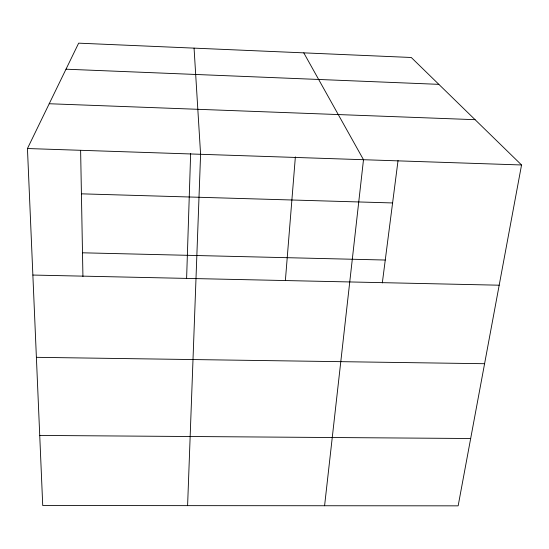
<?xml version="1.0" encoding="UTF-8"?>
<svg xmlns="http://www.w3.org/2000/svg" width="549" height="549" viewBox="0 0 549 549"><rect width="100%" height="100%" fill="white"/><g stroke="black" fill="none" stroke-linecap="round" stroke-linejoin="round"><path stroke-width="0.82" d="M186.612 278.288L190.654 153.397M187.6 505.643L200.591 154.29L194.065 48.134M285.384 280.443L295.369 156.884M324.589 505.739L363.493 159.711L303.775 52.855M382.324 282.913L398.039 160.541M521.55 164.968L458.147 505.842L42.733 505.533L27.45 148.532L78.651 43.158L411.276 57.487L521.55 164.968L27.45 148.532M39.734 435.439L470.671 438.507M36.385 357.324L484.589 363.713M32.865 275.056L499.185 285.199M82.501 252.801L385.261 260.034M81.417 193.831L392.597 202.945M49.211 103.74L475.084 119.682M66.004 69.195L438.836 84.347M80.621 150.344L82.933 276.511"/></g></svg>
